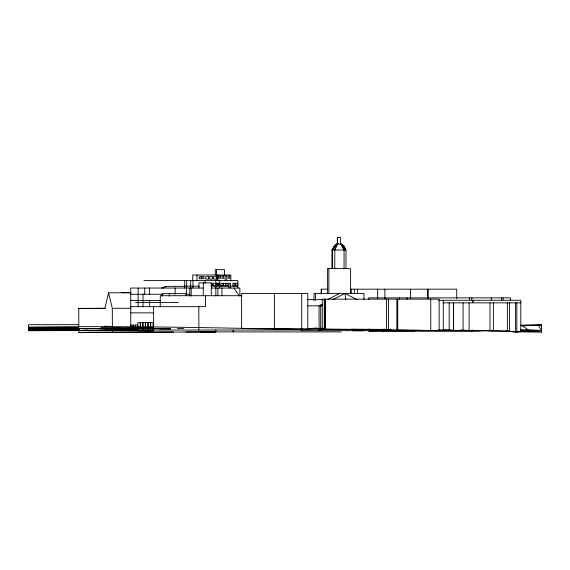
<?xml version="1.0" encoding="UTF-8"?>
<svg xmlns="http://www.w3.org/2000/svg" width="570" height="570" viewBox="0 0 570 570"><rect width="100%" height="100%" fill="white"/><g stroke="black" fill="none" stroke-linecap="round" stroke-linejoin="round"><path stroke-width="0.85" d="M541.493 326.111L541.486 325.007L520.78 325.449M541.493 332.168L541.5 330.785L520.353 331.077L539.754 330.885M541.493 331.127L541.5 329.93L541.493 331.498L541.5 325.221L520.417 325.328M131.036 292.695L108.549 292.83L104.916 308.349L78.76 308.42L78.831 327.073M332.567 268.62L332.567 250.002L334.341 246.083A8.493 5.365 -65 0 1 336.535 244.224L337.312 243.796L341.508 244.174A8.778 7.838 -74.1 0 1 343.881 245.984L345.976 250.002L345.976 268.62M334.768 268.62L334.768 250.002L336.343 245.984A8.778 3.805 -82.1 0 1 337.746 244.174L338.259 243.796M334.768 250.002L337.518 243.796L337.518 237.59M332.567 250.002L337.518 243.796L336.592 244.216A8.493 7.78 46.6 0 0 334.341 246.076L331.947 250.002L331.947 268.62M333.022 248.762L331.947 250.002L345.976 250.002L340.618 243.796L340.618 237.59L337.312 237.59L337.312 243.796L335.702 245.663M322.036 304.188L319.065 305.848L319.065 330.664M163.212 288.057L166.24 286.389L184.602 286.318M327.95 299.442L339.684 293.436M322.278 305.043L320.711 305.848L320.711 330.664M332.837 299.642L344.957 293.436L357.084 299.642M161.353 288.028L166.24 286.389M28.5 328.427L78.218 328.056M76.986 328.32L78.724 328.028M69.739 327.942L67.467 328.306L70.716 328.007M460.332 330.286L507.357 330.913L515.43 332.196L520.816 331.662L520.816 300.276L438.672 300.276M308.619 328.883L322.349 328.256M307.8 328.733L317.155 328.185L307.714 328.463M394.326 330.308L368.804 331.077L472.216 331.384L483.289 330.778M438.672 329.809L453.449 330.493L480.097 330.671M110.046 328.883L151.292 328.213M136.009 328.705L165.956 328.512L131.862 328.27M35.646 329.745L28.5 329.852L62.301 329.346L55.725 329.517M396.877 330.194L439.121 330.507L439.121 299.143L322.271 299.143L322.271 329.025L324.822 328.961M28.5 328.334L71.806 328.042M520.339 325.399L541.5 325.221L538.394 325.292L541.5 330.621M520.51 330.942L531.033 330.807L520.61 330.792M117.028 328.605L91.35 328.605M66.804 330.664L107.773 330.358L50.808 330.315M58.14 328.377L75.261 328.056L78.703 328.277L69.219 328.035L87.531 328.883M523.203 325.762L527.008 325.755M322.271 329.025L391.027 329.795M529.231 330.614L520.389 330.728L529.188 330.7M110.552 328.598L91.171 328.605M28.5 327.978L68.029 327.7L28.5 327.65M520.367 325.399L541.5 325.249M414.461 330.885L381.693 330.885M138.809 327.714L144.003 327.686M131.998 328.655L170.63 328.662M177.405 328.605L183.739 328.584M523.88 330.978L529.167 330.956M78.76 308.42L105.422 308.306M108.549 292.83L112.304 308.327L130.965 308.256M106.105 328.655L118.161 328.619L99.045 328.655L117.249 329.403L137.192 329.332M33.11 330.401L28.5 330.415L104.616 330.514M363.176 330.814L352.709 330.785M78.845 330.629L78.852 332.41L173.401 332.025M78.852 332.41L215.781 331.904L215.773 330.151M541.5 332.153C506.801 331.982 472.11 329.581 437.361 330.657C386.396 329.496 335.452 329.681 284.466 328.869M121.353 292.731L130.943 292.709M78.539 324.665L28.5 324.715L28.5 330.735L120.334 330.365L107.302 330.286M75.197 328.519L53.58 328.427L81.289 328.534M28.5 329.966L54.934 329.816L28.5 329.909M185.77 331.982L215.781 331.904M143.818 280.604L237.847 280.604L237.847 288.049M210.957 283.29L212.432 283.29L212.432 285.563L210.957 285.563M184.687 286.183L198.994 286.183M211.541 286.183L228.99 286.183M230.601 286.183L237.847 286.183M203.276 288.049L130.737 288.049L130.737 326.596M211.541 288.049L239.856 288.049L239.856 296.115M327.508 289.182L321.238 289.182L321.238 293.885M350.415 289.182L456.705 289.182L456.705 298.716M130.737 294.248L163.006 294.248M189.881 294.248L186.433 294.248L186.433 288.049M241.837 295.702L160.27 295.702L160.27 306.66M307.636 299.642L322.385 299.642M130.737 300.454L160.391 300.454M135.532 302.577L178.545 302.577M443.261 302.855L520.816 302.855M307.772 305.848L322.093 305.848M130.737 306.66L205.485 306.66L205.485 295.702M130.737 312.866L153.629 312.866M523.916 325.406L521.849 325.406L528.055 329.774L539.092 330.336M520.453 325.577L531.033 325.584L520.624 325.563M28.5 327.152C103.619 325.969 178.745 327.059 253.857 328.569M28.5 327.721L68.029 327.7M138.681 328.491L143.27 328.484L131.969 328.227M351.241 329.189L385.655 329.417M55.988 329.61L79.622 329.588L55.874 329.538M520.439 329.774L528.055 329.774M130.737 330.03L299.464 330.03M200.177 331.904L341.223 331.904M83.099 328.555L65.821 328.534L83.348 328.555M159.115 328.926L170.644 328.94M64.118 329.56L79.622 329.588M86.875 330.5L28.5 330.472L58.888 330.593M120.37 328.064L143.334 328.014L120.99 328.092L112.454 327.258M301.722 329.139L241.609 328.512L241.609 293.443L307.793 293.443L307.793 329.332L301.722 329.139L301.722 293.443M527.293 331.092L529.067 331.092M139.087 327.914L153.109 327.978M452.245 330.03L443.261 329.93L443.261 300.276M506.06 330.906L509.53 330.928M92.554 330.657L87.167 330.629L153.237 330.721L111.563 330.294L133.102 330.636M241.609 328.512L290.686 328.99M490.898 330.636L492.658 330.65M490.236 330.678L492.851 330.7M121.916 330.087L139.557 330.23M122.386 330.115L130.202 330.18M50.915 330.315L59.415 330.401L47.082 330.308M464.742 330.258L460.418 330.18M469.117 330.315L483.203 330.564M120.619 328.612L131.912 329.047L127.801 328.626M274.405 328.783L279.207 328.883M100.968 327.622L120.455 327.871M439.121 330.507L436.542 330.286M509.851 331.035L509.445 331.02M301.473 329.082L302.955 329.132M104.467 326.218L112.347 326.546M307.793 329.332L304.971 329.189M520.681 325.662L522.341 325.776M120.783 328.619L124.759 328.926M138.311 328.584L140.028 328.826M114.086 328.897L112.404 328.641L117.249 329.403M115.767 329.147L117.449 329.396M74.086 328.926L75.461 329.488M340.411 243.796L341.337 244.216A8.493 7.78 -46.6 0 1 343.589 246.076L344.159 246.91M234.021 288.049L239.051 295.702M344.052 250.002L340.618 243.796L341.031 244.216A8.493 2.472 73.3 0 1 342.306 246.076L344.052 250.002L344.052 268.62M344.651 247.836L344.857 248.342M344.957 293.436L345.762 299.642M112.304 308.327L112.376 326.988M112.39 330.543L112.397 332.317M516.847 302.855L516.847 332.224M515.43 302.855L515.43 332.196M510.478 299.898L510.478 297.875L368.804 297.875L368.804 299.257M509.573 302.855L509.573 331.427M507.357 302.855L507.357 330.913M503.089 297.875L503.089 299.898M501.6 297.875L501.6 299.891M493.364 302.855L493.364 330.921M491.297 297.875L491.297 299.87M489.979 302.855L489.979 330.757M473.079 300.276L473.079 302.164M472.658 300.276L472.658 302.164M472.216 329.987L472.216 331.384M471.839 297.875L471.839 299.856M469.481 297.875L469.481 299.849M469.096 302.855L469.096 330.55M463.075 302.855L463.075 330.286M453.599 302.855L453.599 330.486M453.449 302.855L453.449 330.493M449.174 302.855L449.174 330.023M430.763 299.143L430.763 330.507M427.97 289.182L427.97 298.716M427.785 289.182L427.785 298.716M410.45 289.182L410.45 298.751M407.066 297.875L407.066 299.214M399.506 297.875L399.506 299.214M397.746 299.143L397.746 330.308M396.877 299.143L396.877 329.546M388.519 299.143L388.519 329.631M386.432 299.143L386.432 329.396M384.893 289.182L384.893 298.758M384.073 328.89L384.073 330.664L300.568 330.664L300.568 328.89M377.654 289.182L377.654 298.716M369.21 328.89L369.21 330.664M363.931 299.642L363.931 293.436L313.999 293.436L313.999 300.525M357.426 289.182L357.426 293.522M354.326 289.182L354.326 293.522M351.227 289.182L351.227 293.514M350.514 293.436L350.514 268.62L327.408 268.62L327.408 293.436M346.567 329.111L346.567 330.664M328.847 268.62L328.847 293.436M325.37 299.143L325.37 329.275M324.907 299.143L324.907 329.268M324.266 299.143L324.266 329.154M321.338 289.182L321.338 293.885M315.438 293.436L315.438 300.525M302.556 328.89L302.556 330.664M274.398 293.443L274.398 328.698M237.341 283.29L237.341 285.769M233.159 330.173L233.159 331.904M230.843 280.604L230.843 275.018L192.738 275.018L192.738 280.604M230.601 288.049L230.601 283.29L228.99 283.29L228.99 288.049M226.718 280.604L226.718 275.844L225.107 275.844L225.107 280.604M224.53 275.018L224.53 269.639L215.289 269.639L215.289 275.018M221.944 288.049L221.944 295.702M219.735 280.604L219.735 288.049M217.961 275.018L217.961 280.604M217.89 288.049L217.89 295.702M217.106 275.018L217.106 280.604M216.479 269.639L216.479 275.018M215.852 280.604L215.852 296.022M211.32 295.702L211.32 282.877L198.98 282.877L198.98 288.049M205.029 280.604L205.029 283.083M203.276 282.877L203.276 295.702M198.844 306.66L198.844 330.03M196.978 275.018L196.978 280.604M192.952 280.604L192.952 288.049M191.199 288.049L191.199 296.022M190.665 280.604L190.665 288.049M189.767 288.049L189.767 296.022M186.639 280.604L186.639 288.049M185.827 295.702L185.827 293.628L162.172 293.628L162.172 296.193M184.687 280.604L184.687 288.049M175.19 288.049L175.19 294.248M169.326 293.628L169.326 296.193M153.629 306.66L153.629 330.03M153.059 330.03L153.059 322.584L150.765 322.584L150.765 330.03M150.48 330.03L150.48 322.584L148.193 322.584L148.193 330.03M150.06 328.377L150.06 330.03M149.597 288.049L149.597 294.248M149.632 300.454L149.632 306.66M147.908 330.03L147.908 322.584L145.621 322.584L145.621 330.03M145.329 330.03L145.329 322.584L143.041 322.584L143.041 330.03M144.737 288.049L144.737 294.248M142.992 294.248L142.992 306.66M142.757 330.03L142.757 322.584L140.469 322.584L140.469 327.551M140.184 327.551L140.184 322.584L137.89 322.584L137.89 327.551M138.132 288.049L138.132 306.66M137.605 327.551L137.605 325.071L135.603 325.071L135.603 327.551M135.318 327.551L135.318 325.071L133.316 325.071L133.316 326.724M133.031 326.724L133.031 325.071L131.029 325.071L131.029 326.724M92.611 328.612L84.51 328.676L107.331 328.726L92.611 328.612M217.726 275.844L217.341 275.844L217.341 278.324L217.726 278.324L217.726 275.844M220.676 275.844L219.072 275.844L219.072 278.324L220.676 278.324L220.676 275.844M223.696 275.844L222.086 275.844L222.086 278.324L223.696 278.324L223.696 275.844M229.739 275.844L228.128 275.844L228.128 278.324L229.739 278.324L229.739 275.844M201.203 276.671L199.194 276.671L199.194 278.737L201.203 278.737L201.203 276.671M204.024 276.671L202.008 276.671L202.008 278.737L204.024 278.737L204.024 276.671M208.648 276.671L205.834 276.671L205.834 279.15L208.648 279.15L208.648 276.671M212.475 276.671L209.66 276.671L209.66 279.15L212.475 279.15L212.475 276.671M216.301 276.671L213.479 276.671L213.479 279.15L216.301 279.15L216.301 276.671M215.453 283.29L213.237 283.29L213.237 285.563L215.453 285.563L215.453 283.29M216.465 283.29L216.037 283.29L216.037 285.563L216.465 285.563L216.465 283.29M217.085 283.29L216.657 283.29L216.657 285.563L217.085 285.563L217.085 283.29M217.704 283.29L217.277 283.29L217.277 285.563L217.704 285.563L217.704 283.29M218.324 283.29L217.897 283.29L217.897 285.563L218.324 285.563L218.324 283.29M218.944 283.29L218.517 283.29L218.517 285.563L218.944 285.563L218.944 283.29M219.564 283.29L219.137 283.29L219.137 285.563L219.564 285.563L219.564 283.29M222.956 283.29L220.939 283.29L220.939 285.769L222.956 285.769L222.956 283.29M225.471 283.29L223.454 283.29L223.454 285.769L225.471 285.769L225.471 283.29M227.986 283.29L225.969 283.29L225.969 285.769L227.986 285.769L227.986 283.29M234.826 283.29L232.816 283.29L232.816 285.769L234.826 285.769L234.826 283.29M237.747 283.29L235.332 283.29L235.332 285.769L237.747 285.769L237.747 283.29M153.237 330.721L109.533 330.486L153.237 330.721"/></g></svg>
